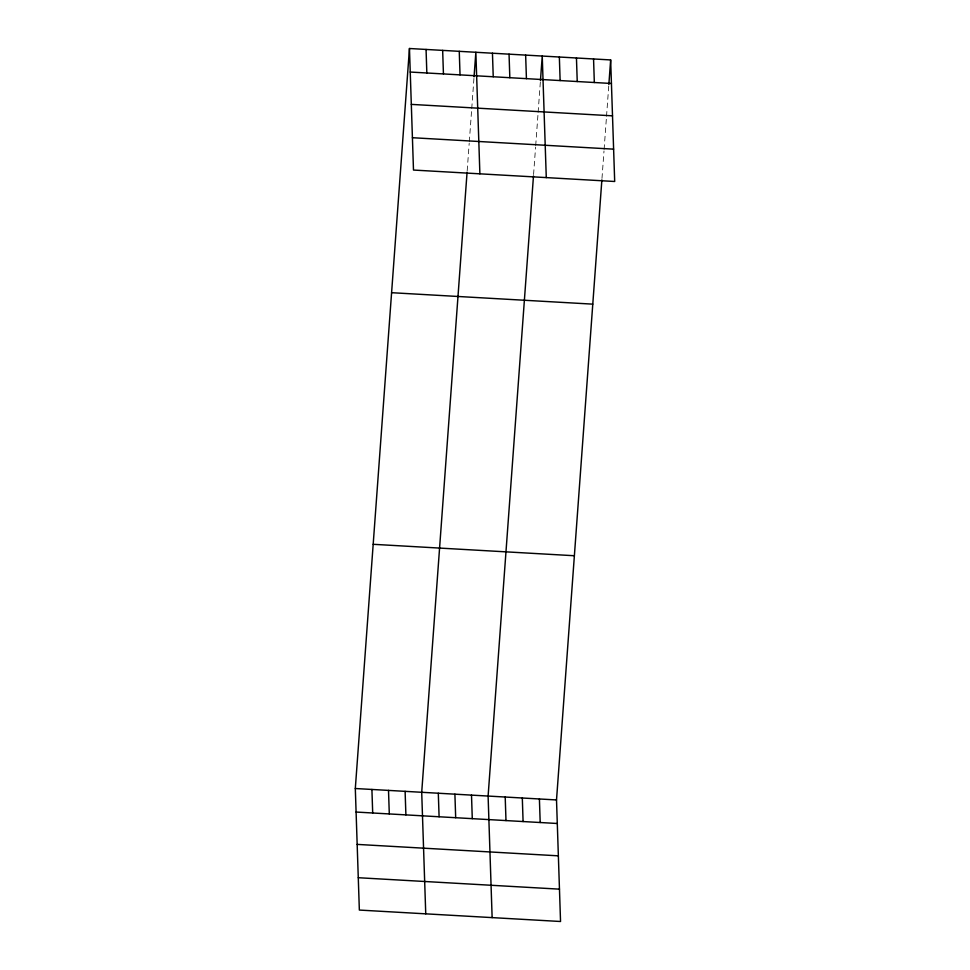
<?xml version="1.0" encoding="UTF-8"?>
<svg xmlns="http://www.w3.org/2000/svg" width="970" height="970" viewBox="0 0 970 970"><rect width="100%" height="100%" fill="white"/><g stroke="black" fill="none" stroke-linecap="round" stroke-linejoin="round"><path stroke-width="0.73" stroke-dasharray="4.85 3.64" d="M467.188 170.768L469.189 143.305M469.298 141.862L471.626 110.071M471.735 108.628L473.954 78.279M533.573 174.539L535.586 147.088M535.695 145.633L538.023 113.854M538.12 112.399L540.448 80.619M601.982 178.431L603.995 150.968M604.092 149.525L606.42 117.734M606.529 116.291L608.748 85.942"/><path stroke-width="1.45" d="M601.873 179.874L556.513 799.947L560.539 921.5L359.349 910.066L355.311 788.513L409.461 48.5L610.651 59.934L614.689 181.487L413.487 170.053L409.461 48.5M467.079 172.211L421.707 792.284L425.745 913.837M474.051 76.836L475.858 52.271L479.883 173.824M533.476 175.982L488.104 796.055L492.129 917.608M540.448 80.619L542.242 56.054L546.28 177.607M608.857 84.499L610.651 59.934M410.237 72.047L611.427 83.481M411.316 104.384L612.506 115.83M412.42 137.716L613.61 149.15M391.589 292.697L592.779 304.143M373.183 544.303L574.373 555.737M355.311 788.513L556.513 799.947M356.099 812.048L557.289 823.494M357.166 844.397L558.356 855.831M358.282 877.717L559.472 889.15M593.555 58.964L594.331 82.511M576.447 57.994L577.235 81.541M559.35 57.024L560.126 80.571M525.643 55.108L526.431 78.655M539.405 798.977L540.193 822.511M509.044 54.162L509.832 77.709M522.309 797.995L523.085 821.541M492.457 53.217L493.233 76.763M505.2 797.025L505.988 820.571M459.259 51.325L460.035 74.872M471.505 795.109L472.281 818.656M442.659 50.392L443.435 73.926M454.906 794.163L455.682 817.71M426.06 49.446L426.836 72.992M438.307 793.23L439.095 816.776M405.108 791.338L405.896 814.885M388.509 790.392L389.297 813.939M371.91 789.447L372.698 812.993"/></g></svg>
